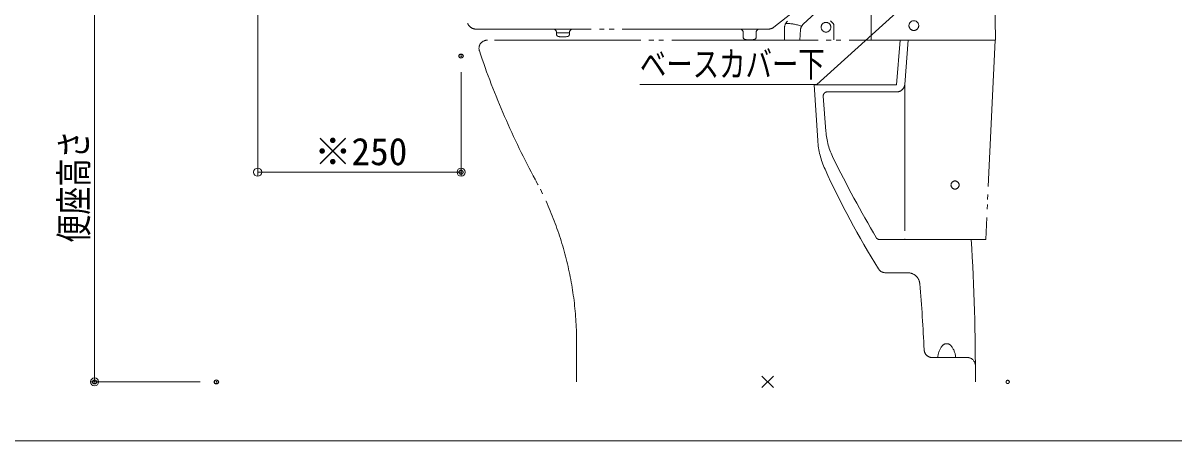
# Model space of a CAD drawing. Units: millimetres, scale not verified. Extents: x -1999 to 2001, y -1385 to 1385.
# Drawn here: x -168 to 1247, y -1385 to -872 of the extents above; entities that cross this region are included whole.
import ezdxf
from ezdxf.enums import TextEntityAlignment as Align

# ---------------------------------------------------------------- set-up
doc = ezdxf.new("R2010")
doc.units = ezdxf.units.MM
doc.header["$LTSCALE"] = 10
doc.header["$PDMODE"] = 32
doc.header["$PDSIZE"] = 5
doc.linetypes.add('LONG_DOUBLE_CHAIN', pattern=[21.8, 18, -1, 0.6, -0.6, 0.6, -1])
for name, color, linetype, lineweight in [('0-0_zumenwaku', 6, 'Continuous', 9), ('0-2_一般寸法', 1, 'Continuous', 9), ('0-3_0', 4, 'Continuous', 9), ('0-6_CENTER', 1, 'LONG_DOUBLE_CHAIN', 9)]:
    doc.layers.add(name, color=color, linetype=linetype, lineweight=lineweight)
doc.layers.add('0-4_DEFPOINTS', color=7, linetype='Continuous')
doc.styles.add('ＭＳ ゴシック', font='')
doc.styles.get('ＭＳ ゴシック').set_extended_font_data('MS Gothic')

# ---------------------------------------------------------------- blocks, each defined once
blk = doc.blocks.new('_ORIGIN')
at = {"layer": '0-3_0', "color": 1}
blk.add_line((0, 0), (-10, 0), dxfattribs=at)
blk.add_circle((0, 0), 5, dxfattribs=at)
blk = doc.blocks.new('MLeader8')
at = {"layer": '0-2_一般寸法'}
for p, q in [((1016.75, -758.28), (998.95, -774.38)), ((805.73, -947.29), (590.47, -947.29))]:
    blk.add_line(p, q, dxfattribs=at)
for points in [[(996.27, -771.41), (1016.75, -758.28), (1001.64, -777.35)], [(998.95, -774.38), (807.89, -947.29), (805.73, -947.29)]]:
    blk.add_lwpolyline(points, dxfattribs=at)
at = {"layer": '0-2_一般寸法', "style": 'ＭＳ ゴシック', "width": 0.75}
blk.add_text('ベースカバー下', height=31.74, dxfattribs=at).set_placement((590.47, -947.33), align=Align.BOTTOM_LEFT)

msp = doc.modelspace()

# ---------------------------------------------------------------- linework, layer by layer
at = {"layer": '0-0_zumenwaku'}
msp.add_lwpolyline([(-1999.35, -1385.32), (2000.64, -1385.32), (2000.64, 1384.68), (-1999.35, 1384.68)], close=True, dxfattribs=at)
at = {"layer": '0-2_一般寸法'}
for p, q in [((120.7, -547.2), (120.7, -1059.91)), ((-79.9, -857.2), (-79.9, -1302.71)), ((370.7, -932.13), (370.7, -1059.91)), ((130.7, -1054.91), (360.7, -1054.91)), ((49.91, -1312.71), (-84.9, -1312.71))]:
    msp.add_line(p, q, dxfattribs=at)
at = {"layer": '0-4_DEFPOINTS'}
for p in [(370.7, -912.13), (370.7, -1054.91), (-79.9, -1312.71), (69.91, -1312.71)]:
    msp.add_point(p, dxfattribs=at)
at = {"layer": '0-6_CENTER'}
for p, q in [((1025.46, -760.85), (1027.7, -892.71)), ((837.26, -811.66), (754.99, -876.81)), ((791.19, -873.02), (859.28, -810.06)), ((874.75, -892.21), (874.75, -827.21)), ((379.85, -874.06), (380.97, -875.4)), ((768.42, -876.69), (768.43, -876.46)), ((768.42, -892.71), (768.42, -876.69)), ((824.75, -868.92), (828.46, -872.63)), ((828.75, -892.21), (828.75, -873.34)), ((748.78, -878.97), (388.63, -878.97)), ((487.96, -883.57), (487.96, -882.97)), ((503.96, -883.57), (487.96, -883.57)), ((487.96, -883.57), (487.96, -885.18)), ((503.96, -883.57), (503.96, -882.97)), ((503.96, -883.57), (503.96, -885.18)), ((717.46, -882.97), (717.46, -888.81)), ((733.46, -882.97), (733.46, -888.81)), ((788.01, -879.66), (787.1, -892.71)), ((1027.7, -892.71), (402.7, -892.71)), ((910.43, -892.71), (906.1, -947.71)), ((920.46, -892.71), (916.19, -946.99)), ((1027.18, -892.71), (1015.64, -1137.71)), ((804.95, -947.71), (809.21, -1015.89)), ((804.95, -947.71), (906.1, -947.71)), ((916.19, -946.99), (916.19, -1137.71)), ((815.87, -961.59), (819.16, -1004.61)), ((820.86, -956.21), (906.22, -956.21)), ((1015.64, -1137.71), (885.31, -1137.71)), ((919.68, -1178.47), (892.28, -1178.47)), ((512.7, -1263.34), (512.7, -1312.71)), ((949.93, -1282.71), (992.94, -1282.71)), ((740.62, -1319.78), (754.77, -1305.64)), ((754.77, -1319.78), (740.62, -1305.64))]:
    msp.add_line(p, q, dxfattribs=at)
msp.add_circle((1042.7, -1312.71), 2, dxfattribs=at)
for centre, radius, start, end in [((382.96, -871.54), 4, 180.00067, 219.05078), ((388.63, -868.97), 10, 220.0007, 270.0007), ((748.78, -868.97), 10, 270, 308.37552), ((778.41, -877.16), 10, 129.48279, 176), ((770.68, -924.93), 52.79, 69.64827, 91.002), ((797.98, -880.36), 10, 132.7582, 176), ((819.3, -876.71), 6, 0, 180), ((819.3, -876.71), 6, 180, 0), ((827.75, -873.34), 1, 0, 45), ((927.3, -874.71), 6, 0, 180), ((927.3, -874.71), 6, 180, 0), ((483.96, -882.97), 4, 0, 90), ((490.96, -885.18), 3, 180, 261.0107), ((495.96, -853.57), 35, 261.0107, 278.9893), ((500.96, -885.18), 3, 278.9893, 0), ((507.96, -882.97), 4, 90, 180), ((713.46, -882.97), 4, 0, 90), ((720.46, -888.81), 3, 180, 254.74238), ((730.46, -888.81), 3, 285.25743, 0), ((737.46, -882.97), 4, 90, 180), ((402.7, -902.71), 10, 87.81052, 198.5425), ((725.46, -859.82), 32.4, 259.70759, 280.29222), ((1341.3, -587.88), 1000, 198.5425, 208.44194), ((906.22, -946.21), 10, 270, 355.49781), ((820.86, -961.21), 5, 90, 184.36526), ((909.01, -1009.65), 100, 183.57311, 204.60091), ((908.89, -997.76), 90, 184.36526, 206.2866), ((2173.09, -373.32), 1500, 206.2866, 210.52741), ((1821.18, -592.01), 1103.23, 204.60091, 211.82268), ((92.7, -1264.18), 420, 359.88539, 28.44194), ((977.96, -1070.71), 5, 0, 180), ((977.96, -1070.71), 5, 180, 0), ((885.31, -1132.71), 5, 210.52741, 270), ((-1497.05, -1298.47), 2500, 359.67376, 3.68701), ((892.28, -1168.47), 10, 211.82268, 270), ((919.68, -1193.47), 15, 4.92267, 90), ((-1058, -1363.8), 2000, 2.59759, 4.92267), ((949.93, -1272.71), 10, 182.59759, 270), ((981.66, -1284.07), 25, 140.87064, 176.88312), ((967.7, -1272.71), 7, 39.12936, 140.87064), ((953.73, -1284.07), 25, 3.11694, 39.12933), ((992.94, -1292.71), 10, 8.29743, 90)]:
    msp.add_arc(centre, radius, start, end, dxfattribs=at)

# ---------------------------------------------------------------- block references
at = {"layer": '0-2_一般寸法'}
for name, p in [('MLeader8', (0, 0)), ('_ORIGIN', (370.7, -1054.91))]:
    msp.add_blockref(name, p, dxfattribs=at)
for p, rotation in [((120.7, -1054.91), 180), ((-79.9, -1312.71), 270)]:
    msp.add_blockref('_ORIGIN', p, dxfattribs=dict(at, rotation=rotation))

# ---------------------------------------------------------------- texts
at = {"layer": '0-2_一般寸法', "color": 2, "style": 'ＭＳ ゴシック', "width": 0.75}
msp.add_text('便座高さ', height=33.67, rotation=90, dxfattribs=at).set_placement((-78.42, -1141.55), align=Align.BOTTOM_LEFT)
at = {"layer": '0-2_一般寸法', "color": 2, "style": 'ＭＳ ゴシック'}
msp.add_text('※250', height=33.65, dxfattribs=at).set_placement((190.03, -1056.38), align=Align.BOTTOM_LEFT)

doc.saveas('drawing.dxf')
